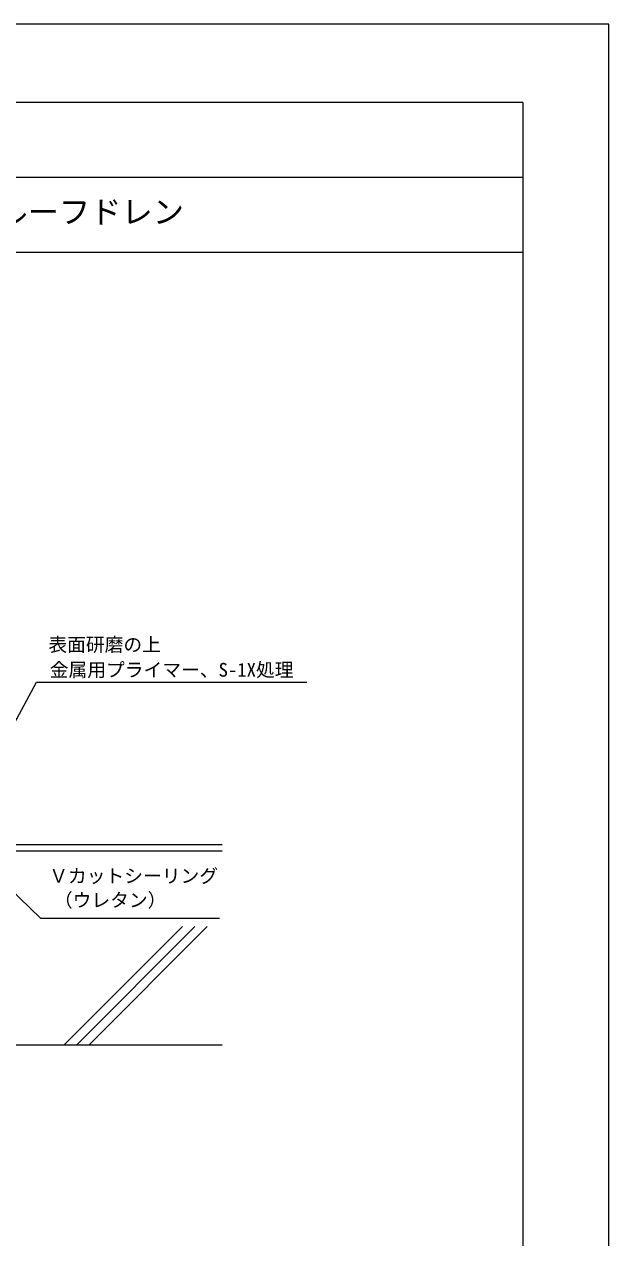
# Model space of a CAD drawing. Units: millimetres, scale not verified. Extents: x -667 to 383, y -810 to 675.
# Drawn here: x -84 to 383, y -295 to 675 of the extents above; entities that cross this region are included whole.
import ezdxf
from ezdxf.enums import TextEntityAlignment as Align

# ---------------------------------------------------------------- set-up
doc = ezdxf.new("R2010")
doc.units = ezdxf.units.MM
doc.header["$LTSCALE"] = 5
for name, color, linetype, lineweight in [('0-0_Defpoints', 7, 'Continuous', 18), ('0-5_文字', 2, 'Continuous', 18), ('0-6_枠', 6, 'Continuous', 18), ('0-7_躯体', 4, 'Continuous', 18)]:
    doc.layers.add(name, color=color, linetype=linetype, lineweight=lineweight)
doc.styles.add('ＭＳ ゴシック', font='')
doc.styles.get('ＭＳ ゴシック').set_extended_font_data('MS Gothic')

msp = doc.modelspace()

# ---------------------------------------------------------------- linework, layer by layer
at = {"layer": '0-0_Defpoints'}
for p, q in [((383.269, 674.886), (-666.731, 674.886)), ((383.269, -810.114), (383.269, 674.886))]:
    msp.add_line(p, q, dxfattribs=at)
at = {"layer": '0-5_文字', "color": 4}
for p, q in [((-143.655, 20.698), (-74.483, 148.692)), ((-74.483, 148.692), (-71.983, 148.692)), ((-74.483, 148.692), (-61.983, 148.692)), ((-61.983, 148.692), (141.788, 148.692)), ((-104.758, -7.575), (-71.368, -39.926)), ((-71.368, -39.926), (-58.868, -39.926)), ((-58.868, -39.926), (71.984, -39.926))]:
    msp.add_line(p, q, dxfattribs=at)
at = {"layer": '0-6_枠'}
for p, q in [((314.519, 612.386), (-597.981, 612.386)), ((314.519, 552.386), (-597.981, 552.386)), ((314.519, 492.386), (-597.981, 492.386))]:
    msp.add_line(p, q, dxfattribs=at)
msp.add_lwpolyline([(314.519, 612.386), (314.519, -747.614), (-597.981, -747.614)], dxfattribs=at)
at = {"layer": '0-7_躯体', "color": 2}
for p, q in [((-126.337, 18.912), (73.921, 18.912)), ((-121.337, 13.912), (73.921, 13.912))]:
    msp.add_line(p, q, dxfattribs=at)
at = {"layer": '0-7_躯体'}
for p, q in [((-52.225, -141.088), (42.252, -46.61)), ((-42.326, -141.088), (52.152, -46.61)), ((62.051, -46.61), (-32.427, -141.088)), ((-94.022, -141.088), (73.921, -141.088))]:
    msp.add_line(p, q, dxfattribs=at)

# ---------------------------------------------------------------- texts
at = {"layer": '0-0_Defpoints', "style": 'ＭＳ ゴシック'}
msp.add_text('（ウレタン）', height=11, dxfattribs=at).set_placement((-60.561, -34.272), align=Align.BOTTOM_LEFT)
at = {"layer": '0-5_文字', "color": 7, "style": 'ＭＳ ゴシック'}
for s, height, p in [('②アスファルト、シート防水用横引きルーフドレン', 18.33, (-531.535, 510.197)), ('表面研磨の上', 11, (-64.977, 170.026)), ('金属用プライマー、S-1X処理', 11, (-63.858, 149.883)), ('Ｖカットシーリング', 11, (-64.282, -14.92))]:
    msp.add_text(s, height=height, dxfattribs=at).set_placement(p, align=Align.BOTTOM_LEFT)

doc.saveas('drawing.dxf')
